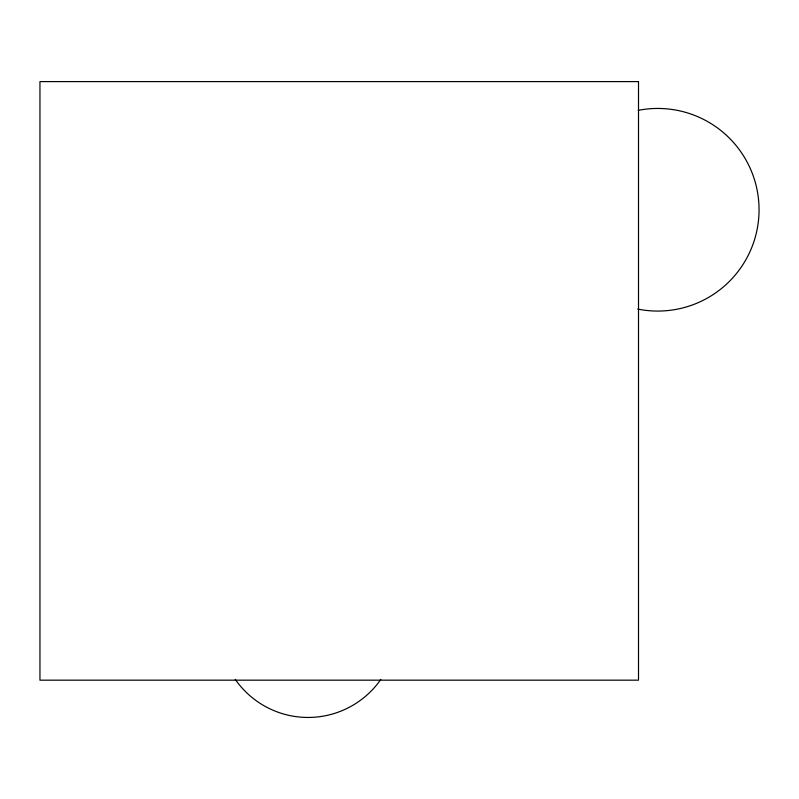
<?xml version="1.0" encoding="UTF-8"?>
<svg xmlns="http://www.w3.org/2000/svg" width="799" height="799" viewBox="0 0 799 799"><rect width="100%" height="100%" fill="white"/><g stroke="black" fill="none" stroke-linecap="round" stroke-linejoin="round"><path stroke-width="1.2" d="M638.251 110.342A101.303 101.303 0 0 1 759.05 210.037A101.303 101.303 0 0 1 637.702 309.063M380.823 679.4A88.619 88.619 0 0 1 235.246 679.36M638.511 81.598L39.95 81.598L39.95 680.169L638.511 680.169L638.511 81.598"/></g></svg>
